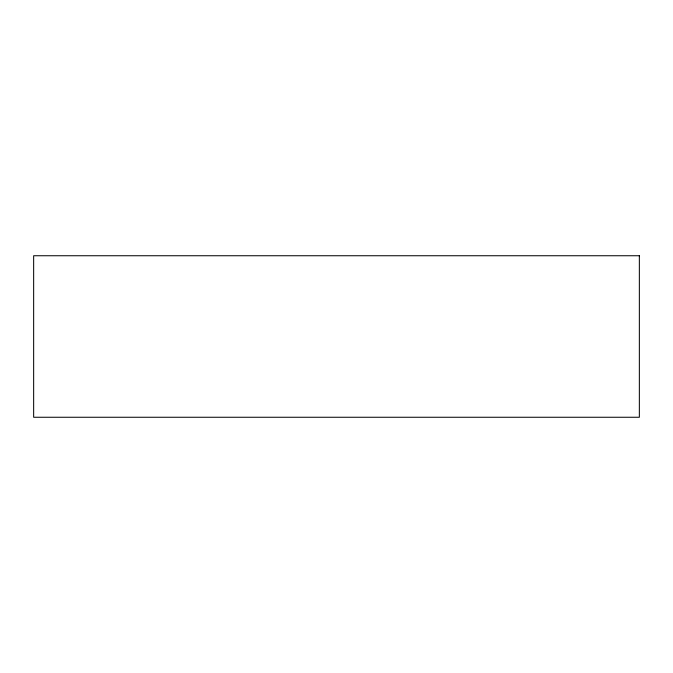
<?xml version="1.0" encoding="UTF-8"?>
<svg xmlns="http://www.w3.org/2000/svg" width="673" height="673" viewBox="0 0 673 673"><rect width="100%" height="100%" fill="white"/><g stroke="black" fill="none" stroke-linecap="round" stroke-linejoin="round"><path stroke-width="1.01" d="M639.35 255.74L33.65 255.74L33.65 417.26L639.35 417.26L639.35 255.74"/></g></svg>
